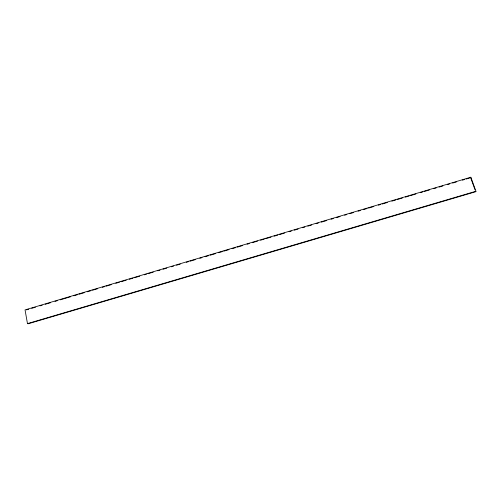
<?xml version="1.0" encoding="UTF-8"?>
<svg xmlns="http://www.w3.org/2000/svg" width="501" height="501" viewBox="0 0 501 501"><rect width="100%" height="100%" fill="white"/><g stroke="black" fill="none" stroke-linecap="round" stroke-linejoin="round"><path stroke-width="0.75" d="M470.852 177.222L475.95 191.257L475.731 191.714L28.144 323.778L27.474 323.608L25.05 309.912L470.852 177.222L470.639 177.711L474.967 189.616M26.472 309.881L28.726 309.211M31.726 308.322L35.477 307.201M39.98 305.867L42.228 305.197M45.228 304.301L50.482 302.736M54.985 301.395L57.233 300.732M60.239 299.836L70.741 296.711M73.741 295.815L77.492 294.701M78.995 294.256L84.243 292.69M87.249 291.795L91 290.68M92.497 290.236L97.751 288.67M102.254 287.33L104.502 286.66M106.005 286.215L111.253 284.656M115.756 283.315L119.507 282.195M121.01 281.75L126.258 280.191M129.264 279.295L133.016 278.18M134.512 277.729L139.766 276.17M144.269 274.83L146.517 274.16M148.02 273.715L153.268 272.149M157.771 270.809L160.026 270.139M163.025 269.25L166.777 268.129M171.279 266.795L173.528 266.125M176.527 265.229L180.279 264.115M186.284 262.324L188.533 261.66M190.036 261.209L195.29 259.65M199.786 258.309L202.041 257.639M205.041 256.744L208.792 255.629M210.295 255.184L215.543 253.619M218.549 252.723L222.3 251.608M223.797 251.164L229.051 249.598M232.051 248.709L235.802 247.588M237.305 247.143L242.553 245.584M247.056 244.244L249.31 243.574M252.31 242.678L257.558 241.119M260.564 240.223L264.315 239.109M265.812 238.658L271.066 237.098M274.066 236.203L277.817 235.088M279.32 234.643L284.568 233.078M289.071 231.738L291.325 231.067M294.325 230.178L298.076 229.057M302.579 227.717L304.827 227.053M307.827 226.158L311.578 225.043M316.081 223.703L318.335 223.033M321.335 222.137L326.589 220.578M331.086 219.238L333.34 218.568M336.34 217.672L340.091 216.557M344.594 215.217L346.842 214.547M349.848 213.651L353.6 212.537M358.096 211.197L360.351 210.526M363.35 209.637L367.101 208.516M368.604 208.072L373.852 206.512M378.355 205.172L380.61 204.502M382.106 204.051L387.361 202.492M391.863 201.151L395.615 200.037M397.111 199.586L402.366 198.027M405.365 197.131L409.117 196.016M410.62 195.572L415.868 194.006M420.37 192.666L422.625 191.996M424.122 191.551L429.376 189.985M433.879 188.645L436.127 187.981M439.127 187.086L442.878 185.971M447.38 184.631L449.635 183.961M452.635 183.065L456.386 181.951M462.385 180.166L464.64 179.496M466.137 179.045L469.888 177.93M27.474 323.608L475.95 191.257"/></g></svg>
